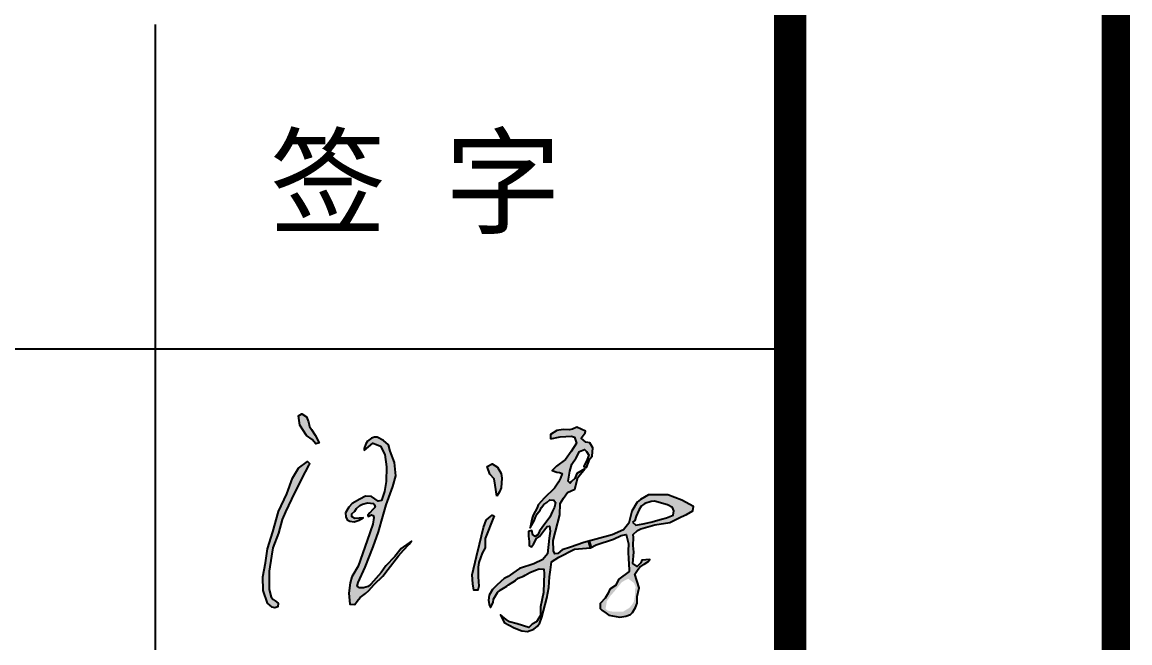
# Model space of a CAD drawing. Extents: x 4150464 to 4450492, y 483482 to 853422.
# Drawn here: x 4444708 to 4450492, y 606535 to 609777 of the extents above; entities that cross this region are included whole.
import ezdxf

# ---------------------------------------------------------------- set-up
doc = ezdxf.new("R2010")
doc.units = 0
doc.header["$LTSCALE"] = 1000
doc.header["$MEASUREMENT"] = 0
for name, color, linetype in [('PUB_TEXT', 7, 'Continuous'), ('PUB_TITLE', 4, 'Continuous'), ('图框', 7, 'Continuous')]:
    doc.layers.add(name, color=color, linetype=linetype)
doc.styles.add('STYLE-黑体', font='simhei.ttf')

msp = doc.modelspace()

# ---------------------------------------------------------------- hatches: boundary and pattern name
at = {"layer": 'PUB_TEXT'}
h = msp.add_hatch(color=4, dxfattribs=at)
h.paths.add_polyline_path([(4446165.4, 607390.8), (4446208.4, 607471.5), (4446197.9, 607482), (4446150.9, 607448.2), (4446118.4, 607395.4), (4446090.5, 607313.9), (4446046.4, 607221.6), (4446016.2, 607114.6), (4445988.5, 607025.4), (4445977.5, 606952.8), (4445965.1, 606879.3), (4445965.7, 606807.9), (4445988.2, 606742.3), (4446012.4, 606721.4), (4446027.5, 606717.1), (4446042, 606723), (4446044.2, 606742.9), (4446028.6, 606754.1), (4446010.5, 606764.9), (4445996.7, 606813.9), (4445997.5, 606909.9), (4446008.9, 606988.6), (4446017, 607031.5), (4446046.8, 607107.2), (4446065.9, 607178.6), (4446083.3, 607219), (4446114.7, 607284.8)])
h.paths.add_polyline_path([(4446218.9, 607649.4), (4446207.7, 607665.8), (4446203.4, 607689.9), (4446192.2, 607714.9), (4446168, 607731.3), (4446149.9, 607720.1), (4446157.7, 607672.7), (4446193, 607618.4), (4446221.5, 607597.7), (4446240.5, 607573.6), (4446258.6, 607579.6), (4446237.9, 607619.3)])
h = msp.add_hatch(color=4, dxfattribs=at)
h.paths.add_polyline_path([(4447510.5, 606982.2), (4447592.4, 607024.1), (4447674.6, 607030.5), (4447665, 607066.7), (4447639.8, 607060), (4447571.6, 607034.5), (4447528, 607020.2), (4447504.3, 607002.2), (4447489.1, 607000.4), (4447482.5, 607015.5), (4447479.6, 607069.5), (4447491.9, 607116.9), (4447514.7, 607204), (4447517.2, 607262.6), (4447535.2, 607290.3), (4447555.2, 607321.1), (4447592.9, 607338.2), (4447608.6, 607398.8), (4447645.3, 607443.7), (4447604.5, 607418.9), (4447594.1, 607392.7), (4447576.2, 607377.3), (4447569.6, 607368.8), (4447557.9, 607380.1), (4447566.8, 607432.4), (4447578, 607468.9), (4447600.5, 607502.1), (4447617.3, 607533.9), (4447644.5, 607544.2), (4447654.3, 607534.3), (4447666.9, 607516.1), (4447653.8, 607484.3), (4447644.5, 607464.7), (4447641.2, 607456.3), (4447653.8, 607450.2), (4447671.6, 607496.5), (4447684.7, 607510), (4447688, 607553), (4447671.3, 607580.1), (4447651.8, 607582.4), (4447625.8, 607603.7), (4447647.1, 607631.5), (4447648.9, 607640.9), (4447603.3, 607661.6), (4447580.8, 607651.6), (4447564.8, 607648), (4447532.3, 607649.2), (4447499.8, 607643.3), (4447467.2, 607623.8), (4447465.9, 607600.3), (4447516.2, 607611.2), (4447576.1, 607615.3), (4447592.4, 607609.8), (4447601.9, 607578.6), (4447574.7, 607533.8), (4447544.8, 607493), (4447497.2, 607457.7), (4447475.5, 607434.6), (4447499.2, 607426.2), (4447512.9, 607424.4), (4447528, 607419.2), (4447518, 607395.1), (4447507.7, 607373.9), (4447487.4, 607343.7), (4447433.3, 607290.3), (4447402, 607256.6), (4447396.4, 607239.4), (4447376, 607201.6), (4447371.3, 607186.3), (4447366.9, 607171.3), (4447360.2, 607136.4), (4447381.6, 607172), (4447388.7, 607192.1), (4447397.5, 607209.7), (4447411.8, 607228.5), (4447420.2, 607241.5), (4447431.9, 607257.4), (4447446.6, 607268.3), (4447463.8, 607281.3), (4447483.9, 607280.4), (4447491.9, 607268.7), (4447487.2, 607244), (4447477.2, 607222.2), (4447462.5, 607190.8), (4447423.1, 607137.6), (4447409.7, 607118.8), (4447399.6, 607100), (4447386.2, 607091.2), (4447374.1, 607098.3), (4447368.6, 607122.2), (4447351.1, 607116.5), (4447351.1, 607091.6), (4447354.8, 607064.6), (4447354.8, 607042.9), (4447366.4, 607037.1), (4447378.1, 607049.8), (4447392.9, 607079.4), (4447409.4, 607090.5), (4447435.8, 607125.5), (4447448.6, 607142.4), (4447461.3, 607145.1), (4447465.5, 607118.1), (4447459.7, 607082.1), (4447451.1, 607000.6), (4447427.3, 606969.9), (4447379.6, 606947.2), (4447304.4, 606922.8), (4447270.3, 606899.4), (4447244.9, 606881.4), (4447224.8, 606871.4), (4447187.9, 606838.8), (4447163.1, 606813.4), (4447145.7, 606784), (4447142.3, 606757.3), (4447146.3, 606735.2), (4447152.4, 606719.2), (4447167.7, 606745.9), (4447168.4, 606763.3), (4447179.1, 606781.3), (4447189.8, 606798), (4447203.2, 606810.7), (4447239.3, 606831.4), (4447248, 606837.5), (4447283.5, 606861.5), (4447298.2, 606872.2), (4447325.6, 606883.6), (4447334.3, 606888.9), (4447358.4, 606903), (4447388.5, 606915), (4447407.2, 606922.3), (4447431.3, 606919), (4447432.6, 606896.3), (4447431.3, 606852.2), (4447429.9, 606798.7), (4447413.9, 606722.7), (4447413.9, 606677.1), (4447393, 606644.8), (4447371.1, 606632.5), (4447354, 606614.4), (4447293.1, 606634.4), (4447252.2, 606644.8), (4447234.2, 606657.2), (4447204.7, 606680.9), (4447223.7, 606642), (4447276.6, 606613.8), (4447316.1, 606597.9), (4447346.2, 606594.1), (4447378.6, 606606.3), (4447399.3, 606621.3), (4447410.1, 606639.6), (4447420.9, 606668.3), (4447447.7, 606768.8), (4447457.7, 606823.6), (4447460.4, 606879), (4447465.7, 606917), (4447467.7, 606930.4), (4447471.7, 606958.4)])
h.paths.add_polyline_path([(4447795.3, 607076.4), (4447835.9, 607095.6), (4447861.5, 607101), (4447873.1, 607052.4), (4447871.6, 607015.7), (4447873.8, 606966.9), (4447875.3, 606954.2), (4447876.8, 606908.4), (4447823.3, 606868.3), (4447806.1, 606835.3), (4447776.1, 606815.1), (4447767.1, 606794.1), (4447752.1, 606767.8), (4447725.1, 606740.9), (4447725.1, 606713.9), (4447734.1, 606705.6), (4447756.6, 606689.9), (4447770.8, 606679.4), (4447827.8, 606669.6), (4447860.1, 606674.1), (4447884.9, 606683.1), (4447893.9, 606694.4), (4447909.6, 606719.1), (4447919.4, 606741.6), (4447919.4, 606777.6), (4447929.1, 606822.6), (4447907.4, 606894.5), (4447923.9, 606920), (4447932.1, 606930.5), (4447955.4, 606946.3), (4447974.9, 606957.5), (4447985.4, 606970.3), (4447943.9, 606967.4), (4447938.3, 606952.2), (4447919.4, 606933), (4447896.8, 606948.9), (4447902, 607008.5), (4447898.8, 607043.2), (4447900.4, 607084.8), (4447898.3, 607101.7), (4447921, 607121.2), (4447938.4, 607130.1), (4448010.5, 607151.9), (4448089.2, 607164.2), (4448148, 607193.6), (4448176.5, 607205.9), (4448209.7, 607223.9), (4448212.5, 607246.7), (4448152.8, 607280.8), (4448078.8, 607308.2), (4448008.7, 607307.3), (4447978.3, 607307.3), (4447935.6, 607284.5), (4447918.6, 607270.3), (4447891.1, 607223), (4447875, 607160.4), (4447847.5, 607124.5), (4447788.7, 607099.8), (4447670.8, 607068.3), (4447680.1, 607033.5), (4447704.5, 607046.5)])
h.paths.add_polyline_path([(4447894.9, 607165), (4447906.6, 607173.2), (4447913.9, 607196.4), (4447927.9, 607227.6), (4447939.8, 607248.1), (4447959.7, 607262.7), (4447991.6, 607274), (4448009.5, 607275.3), (4448077.6, 607255.3), (4448103.9, 607241.6), (4448111.2, 607225.3), (4448106.5, 607202.3), (4448071.9, 607188.6), (4448046.6, 607180.2), (4447991, 607164.5), (4447949.5, 607157.1), (4447912.7, 607150.3)], flags=16)
h.paths.add_polyline_path([(4447856.3, 606862), (4447872.3, 606870.2), (4447902.4, 606847.8), (4447911.3, 606826.5), (4447907.7, 606810), (4447907.7, 606785.2), (4447901.8, 606750.4), (4447890.6, 606731.5), (4447876.4, 606716.7), (4447846.3, 606698.4), (4447794.9, 606697.8), (4447777.7, 606700.2), (4447763, 606704.3), (4447754.1, 606712.6), (4447760.6, 606752.7), (4447780.1, 606781.1), (4447804.9, 606809.4), (4447838.6, 606851.9)], flags=16)
h.paths.add_polyline_path([(4447670.8, 607068.3), (4447665, 607066.7), (4447674.6, 607030.5), (4447680.1, 607033.5)], flags=17)
msp.add_hatch(color=4, dxfattribs=at).paths.add_polyline_path([(4446544, 607189.3), (4446539.3, 607154.7), (4446509.9, 607069.8), (4446461.8, 606936.2), (4446429.1, 606880.6), (4446420.7, 606847.9), (4446413.1, 606794.6), (4446419.2, 606736.8), (4446445.1, 606734.5), (4446457.3, 606753.5), (4446473.2, 606771.8), (4446499.9, 606792.3), (4446518.2, 606809.1), (4446546.4, 606839.5), (4446591.3, 606882.9), (4446619.5, 606920.2), (4446672.1, 606988.7), (4446698.7, 607018.4), (4446728.4, 607049.6), (4446739.9, 607065.6), (4446686.7, 607027.7), (4446654.1, 606986.5), (4446607.1, 606937), (4446582.3, 606901.6), (4446528.7, 606841.2), (4446514.4, 606828.8), (4446490.2, 606823.1), (4446469.2, 606822.2), (4446456.4, 606831.2), (4446463, 606849.8), (4446498.4, 606930.8), (4446539.7, 607036.2), (4446567.9, 607115.5), (4446590.8, 607194.7), (4446607.6, 607256), (4446642.6, 607351.7), (4446658.6, 607406.7), (4446651.4, 607477.3), (4446629.5, 607537), (4446619.9, 607569), (4446593.7, 607592.5), (4446562.2, 607609), (4446547.8, 607610.1), (4446531.3, 607604.2), (4446511, 607588.7), (4446502.4, 607573.8), (4446492.8, 607549.8), (4446494.2, 607539.8), (4446539.3, 607577.5), (4446558.6, 607571.7), (4446578.8, 607562.1), (4446602, 607518.5), (4446609.6, 607453.7), (4446609, 607377.2), (4446600.4, 607324.9), (4446583.3, 607277.7), (4446566.7, 607274.7), (4446532.1, 607299.1), (4446500.8, 607301.2), (4446470.4, 607285.4), (4446431.4, 607262.7), (4446413.7, 607243.5), (4446396.7, 607214.5), (4446397.5, 607192.7), (4446404.6, 607178), (4446417.8, 607170.1), (4446440.8, 607167.1), (4446467.2, 607175.4), (4446488.3, 607187.4), (4446444.2, 607184.4), (4446428.7, 607192.7), (4446429.1, 607209.6), (4446444.6, 607222.8), (4446452.9, 607237.1), (4446479.8, 607258.1), (4446511.6, 607266.8), (4446545.6, 607261.8), (4446550.4, 607243.5), (4446538.8, 607231.8), (4446522.9, 607214.5), (4446512, 607202.5), (4446513.5, 607195.3), (4446537.4, 607207.3)])
h = msp.add_hatch(color=4, dxfattribs=at)
h.paths.add_polyline_path([(4447162.6, 607202.1), (4447144, 607188.3), (4447131.2, 607175), (4447116.3, 607136.7), (4447095.5, 607050.2), (4447080.6, 606985.6), (4447056.6, 606891.1), (4447060.2, 606842.6), (4447066.8, 606810.9), (4447087.2, 606809.7), (4447091.4, 606831.8), (4447088.4, 606880.3), (4447088.8, 606930.9), (4447092.2, 606955.3), (4447109.1, 607003.4), (4447124.8, 607031.3), (4447126, 607079.8), (4447173.1, 607197.9)])
h.paths.add_polyline_path([(4447172.3, 607392.4), (4447177.3, 607359.1), (4447185.8, 607302), (4447195.2, 607314.8), (4447199.5, 607324.1), (4447208, 607345.4), (4447213.1, 607395.7), (4447209.7, 607418.7), (4447189.3, 607452.8), (4447161.1, 607469.9), (4447135.5, 607455.4), (4447149.2, 607416.2)])

# ---------------------------------------------------------------- linework, layer by layer
at = {"layer": 'PUB_TEXT', "color": 4}
for p, q in [((4447674.6, 607030.5), (4447665, 607066.7)), ((4447680.1, 607033.5), (4447670.8, 607068.3))]:
    msp.add_line(p, q, dxfattribs=at)
for points in [[(4446193, 607618.4), (4446157.7, 607672.7), (4446149.9, 607720.1), (4446168, 607731.3), (4446192.2, 607714.9), (4446203.4, 607689.9), (4446207.7, 607665.8), (4446218.9, 607649.4), (4446237.9, 607619.3), (4446258.6, 607579.6), (4446240.5, 607573.6), (4446221.5, 607597.7), (4446193, 607618.4)], [(4446494.2, 607539.8), (4446539.3, 607577.5), (4446558.6, 607571.7), (4446578.8, 607562.1), (4446602, 607518.5), (4446609.6, 607453.7), (4446609, 607377.2), (4446600.4, 607324.9), (4446583.3, 607277.7), (4446566.7, 607274.7), (4446532.1, 607299.1), (4446500.8, 607301.2), (4446470.4, 607285.4), (4446431.4, 607262.7), (4446413.7, 607243.5), (4446396.7, 607214.5), (4446397.5, 607192.7), (4446404.6, 607178), (4446417.8, 607170.1), (4446440.8, 607167.1), (4446467.2, 607175.4), (4446488.3, 607187.4), (4446444.2, 607184.4), (4446428.7, 607192.7), (4446429.1, 607209.6), (4446444.6, 607222.8), (4446452.9, 607237.1), (4446471.7, 607251.8), (4446485.6, 607259.7), (4446511.6, 607266.8), (4446541.8, 607262.3), (4446547.1, 607256.3), (4446550.4, 607243.5), (4446538.8, 607231.8), (4446522.9, 607214.5), (4446512, 607202.5), (4446513.5, 607195.3), (4446531.6, 607204.4), (4446539.9, 607200.6), (4446544, 607189.3), (4446539.3, 607154.7), (4446509.9, 607069.8), (4446461.8, 606936.2), (4446429.1, 606880.6), (4446420.7, 606847.9), (4446413.1, 606794.6), (4446419.2, 606736.8), (4446445.1, 606734.5), (4446457.3, 606753.5), (4446473.2, 606771.8), (4446499.9, 606792.3), (4446518.2, 606809.1), (4446546.4, 606839.5), (4446591.3, 606882.9), (4446619.5, 606920.2), (4446672.1, 606988.7), (4446698.7, 607018.4), (4446728.4, 607049.6), (4446739.9, 607065.6), (4446686.7, 607027.7), (4446654.1, 606986.5), (4446607.1, 606937), (4446582.3, 606901.6), (4446528.7, 606841.2), (4446514.4, 606828.8), (4446490.2, 606823.1), (4446469.2, 606822.2), (4446456.4, 606831.2), (4446463, 606849.8), (4446498.4, 606930.8), (4446539.7, 607036.2), (4446567.9, 607115.5), (4446590.8, 607194.7), (4446607.6, 607256), (4446642.6, 607351.7), (4446658.6, 607406.7), (4446651.4, 607477.3), (4446629.5, 607537), (4446619.9, 607569), (4446593.7, 607592.5), (4446562.2, 607609), (4446547.8, 607610.1), (4446531.3, 607604.2), (4446511, 607588.7), (4446502.4, 607573.8), (4446492.8, 607549.8), (4446492.8, 607549.8), (4446494.2, 607539.8)], [(4446204.6, 607464.3), (4446165.4, 607390.8), (4446114.7, 607284.8), (4446083.3, 607219), (4446065.9, 607178.6), (4446046.8, 607107.2), (4446017, 607031.5), (4446008.9, 606988.6), (4445997.5, 606909.9), (4445996.7, 606813.9), (4446008.1, 606773.5), (4446017.8, 606760.6), (4446028.6, 606754.1), (4446044.2, 606742.9), (4446044.2, 606742.9), (4446042, 606723), (4446027.5, 606717.1), (4446012.4, 606721.4), (4445988.2, 606742.3), (4445965.7, 606807.9), (4445965.1, 606879.3), (4445977.5, 606952.8), (4445988.5, 607025.4), (4446016.2, 607114.6), (4446046.4, 607221.6), (4446090.5, 607313.9), (4446118.4, 607395.4), (4446150.9, 607448.2), (4446197.9, 607482), (4446209.8, 607470.1), (4446204.6, 607464.3)], [(4447185.8, 607302), (4447177.3, 607359.1), (4447172.3, 607392.4), (4447149.2, 607416.2), (4447135.5, 607455.4), (4447161.1, 607469.9), (4447189.3, 607452.8), (4447209.7, 607418.7), (4447213.1, 607395.7), (4447208, 607345.4), (4447199.5, 607324.1), (4447195.2, 607314.8), (4447185.8, 607302)], [(4447894.9, 607165), (4447912.7, 607150.3), (4447949.5, 607157.1), (4447991, 607164.5), (4448046.6, 607180.2), (4448071.9, 607188.6), (4448106.5, 607202.3), (4448111.2, 607225.3), (4448103.9, 607241.6), (4448077.6, 607255.3), (4448009.5, 607275.3), (4447991.6, 607274), (4447959.7, 607262.7), (4447939.8, 607248.1), (4447927.9, 607227.6), (4447913.9, 607196.4), (4447906.6, 607173.2), (4447894.9, 607165)], [(4447173.1, 607197.9), (4447126, 607079.8), (4447124.8, 607031.3), (4447109.1, 607003.4), (4447092.2, 606955.3), (4447088.8, 606930.9), (4447088.4, 606880.3), (4447091.4, 606831.8), (4447087.2, 606809.7), (4447087.2, 606809.7), (4447066.8, 606810.9), (4447060.2, 606842.6), (4447056.6, 606891.1), (4447080.6, 606985.6), (4447095.5, 607050.2), (4447116.3, 607136.7), (4447131.2, 607175), (4447144, 607188.3), (4447162.6, 607202.1), (4447173.1, 607197.9)]]:
    msp.add_lwpolyline(points, dxfattribs=at)
msp.add_lwpolyline([(4447465.9, 607600.3), (4447516.2, 607611.2), (4447576.1, 607615.3), (4447592.4, 607609.8), (4447601.9, 607578.6), (4447574.7, 607533.8), (4447544.8, 607493), (4447497.2, 607457.7), (4447497.2, 607457.7), (4447475.5, 607434.6), (4447499.2, 607426.2), (4447512.9, 607424.4), (4447528, 607419.2), (4447518, 607395.1), (4447507.7, 607373.9), (4447487.4, 607343.7), (4447433.3, 607290.3), (4447402, 607256.6), (4447396.4, 607239.4), (4447376, 607201.6), (4447371.3, 607186.3), (4447366.9, 607171.3), (4447360.2, 607136.4), (4447381.6, 607172), (4447388.7, 607192.1), (4447397.5, 607209.7), (4447411.8, 607228.5), (4447420.2, 607241.5), (4447431.9, 607257.4), (4447446.6, 607268.3), (4447463.8, 607281.3), (4447483.9, 607280.4), (4447491.9, 607268.7), (4447487.2, 607244), (4447477.2, 607222.2), (4447462.5, 607190.8), (4447423.1, 607137.6), (4447409.7, 607118.8), (4447399.6, 607100), (4447386.2, 607091.2), (4447374.1, 607098.3), (4447368.6, 607122.2), (4447351.1, 607116.5), (4447351.1, 607091.6), (4447354.8, 607064.6), (4447354.8, 607042.9), (4447366.4, 607037.1), (4447378.1, 607049.8), (4447392.9, 607079.4), (4447409.4, 607090.5), (4447435.8, 607125.5), (4447448.6, 607142.4), (4447461.3, 607145.1), (4447465.5, 607118.1), (4447459.7, 607082.1), (4447451.1, 607000.6), (4447427.3, 606969.9), (4447379.6, 606947.2), (4447304.4, 606922.8), (4447270.3, 606899.4), (4447244.9, 606881.4), (4447224.8, 606871.4), (4447187.9, 606838.8), (4447163.1, 606813.4), (4447145.7, 606784), (4447142.3, 606757.3), (4447146.3, 606735.2), (4447152.4, 606719.2), (4447152.4, 606719.2), (4447167.7, 606745.9), (4447168.4, 606763.3), (4447179.1, 606781.3), (4447189.8, 606798), (4447203.2, 606810.7), (4447239.3, 606831.4), (4447248, 606837.5), (4447283.5, 606861.5), (4447298.2, 606872.2), (4447325.6, 606883.6), (4447334.3, 606888.9), (4447358.4, 606903), (4447388.5, 606915), (4447407.2, 606922.3), (4447431.3, 606919), (4447432.6, 606896.3), (4447431.3, 606852.2), (4447429.9, 606798.7), (4447413.9, 606722.7), (4447413.9, 606677.1), (4447393, 606644.8), (4447371.1, 606632.5), (4447354, 606614.4), (4447293.1, 606634.4), (4447252.2, 606644.8), (4447234.2, 606657.2), (4447204.7, 606680.9), (4447204.7, 606680.9), (4447223.7, 606642), (4447276.6, 606613.8), (4447316.1, 606597.9), (4447346.2, 606594.1), (4447378.6, 606606.3), (4447399.3, 606621.3), (4447410.1, 606639.6), (4447420.9, 606668.3), (4447447.7, 606768.8), (4447457.7, 606823.6), (4447460.4, 606879), (4447465.7, 606917), (4447467.7, 606930.4), (4447471.7, 606958.4), (4447510.5, 606982.2), (4447592.4, 607024.1), (4447674.6, 607030.5), (4447704.5, 607046.5), (4447795.3, 607076.4), (4447835.9, 607095.6), (4447861.5, 607101), (4447873.1, 607052.4), (4447871.6, 607015.7), (4447873.8, 606966.9), (4447875.3, 606954.2), (4447876.8, 606908.4), (4447823.3, 606868.3), (4447806.1, 606835.3), (4447776.1, 606815.1), (4447767.1, 606794.1), (4447752.1, 606767.8), (4447725.1, 606740.9), (4447725.1, 606713.9), (4447734.1, 606705.6), (4447756.6, 606689.9), (4447770.8, 606679.4), (4447827.8, 606669.6), (4447860.1, 606674.1), (4447884.9, 606683.1), (4447893.9, 606694.4), (4447909.6, 606719.1), (4447919.4, 606741.6), (4447919.4, 606777.6), (4447929.1, 606822.6), (4447907.4, 606894.5), (4447923.9, 606920), (4447932.1, 606930.5), (4447955.4, 606946.3), (4447974.9, 606957.5), (4447985.4, 606970.3), (4447943.9, 606967.4), (4447938.3, 606952.2), (4447919.4, 606933), (4447896.8, 606948.9), (4447902, 607008.5), (4447898.8, 607043.2), (4447900.4, 607084.8), (4447898.3, 607101.7), (4447921, 607121.2), (4447938.4, 607130.1), (4448010.5, 607151.9), (4448089.2, 607164.2), (4448148, 607193.6), (4448176.5, 607205.9), (4448209.7, 607223.9), (4448212.5, 607246.7), (4448152.8, 607280.8), (4448152.8, 607280.8), (4448078.8, 607308.2), (4448008.7, 607307.3), (4447978.3, 607307.3), (4447935.6, 607284.5), (4447918.6, 607270.3), (4447891.1, 607223), (4447875, 607160.4), (4447875, 607160.4), (4447847.5, 607124.5), (4447788.7, 607099.8), (4447639.8, 607060), (4447571.6, 607034.5), (4447528, 607020.2), (4447504.3, 607002.2), (4447489.1, 607000.4), (4447482.5, 607015.5), (4447479.6, 607069.5), (4447491.9, 607116.9), (4447514.7, 607204), (4447517.2, 607262.6), (4447535.2, 607290.3), (4447555.2, 607321.1), (4447592.9, 607338.2), (4447608.6, 607398.8), (4447645.3, 607443.7), (4447604.5, 607418.9), (4447594.1, 607392.7), (4447576.2, 607377.3), (4447569.6, 607368.8), (4447557.9, 607380.1), (4447566.8, 607432.4), (4447578, 607468.9), (4447600.5, 607502.1), (4447617.3, 607533.9), (4447644.5, 607544.2), (4447654.3, 607534.3), (4447666.9, 607516.1), (4447653.8, 607484.3), (4447644.5, 607464.7), (4447641.2, 607456.3), (4447653.8, 607450.2), (4447671.6, 607496.5), (4447684.7, 607510), (4447688, 607553), (4447671.3, 607580.1), (4447651.8, 607582.4), (4447625.8, 607603.7), (4447647.1, 607631.5), (4447648.9, 607640.9), (4447603.3, 607661.6), (4447580.8, 607651.6), (4447564.8, 607648), (4447532.3, 607649.2), (4447499.8, 607643.3), (4447467.2, 607623.8), (4447465.9, 607600.3)], close=True, dxfattribs=at)
at = {"layer": 'PUB_TITLE'}
msp.add_lwpolyline([(4248287.7, 483481.9), (4450417.7, 483481.9), (4450417.7, 626451.9), (4248287.7, 626451.9)], close=True, dxfattribs=at)
msp.add_lwpolyline([(4248287.7, 483481.9), (4450417.7, 483481.9), (4450417.7, 626451.9), (4248287.7, 626451.9)], close=True, dxfattribs=at)
at = {"layer": 'PUB_TITLE', "const_width": 170}
msp.add_lwpolyline([(4252537.7, 485181.9), (4448717.7, 485181.9), (4448717.7, 624751.9), (4252537.7, 624751.9)], close=True, dxfattribs=at)
msp.add_lwpolyline([(4252537.7, 485181.9), (4448717.7, 485181.9), (4448717.7, 624751.9), (4252537.7, 624751.9)], close=True, dxfattribs=at)
at = {"layer": '图框', "color": 4}
for q in [(4450417.7, 540351.9), (4450417.7, 566451.9), (4450417.7, 540351.9), (4450417.7, 566451.9)]:
    msp.add_line((4450417.7, 626451.9), q, dxfattribs=at)
at = {"layer": '图框', "color": 0}
msp.add_line((4439027.7, 608070.8), (4448680.6, 608070.8), dxfattribs=at)
msp.add_line((4439027.7, 608070.8), (4448680.6, 608070.8), dxfattribs=at)
at = {"layer": '图框', "color": 4, "const_width": 147.9}
for points in [[(4450417.7, 626451.9), (4450417.7, 540351.9)], [(4450417.7, 626451.9), (4450417.7, 566451.9)], [(4450417.7, 626451.9), (4450417.7, 540351.9)], [(4450417.7, 626451.9), (4450417.7, 566451.9)]]:
    msp.add_lwpolyline(points, dxfattribs=at)
at = {"layer": '图框', "color": 4, "const_width": 167.6}
msp.add_lwpolyline([(4439027.7, 624751.9), (4448717.7, 624751.9), (4448717.7, 485181.9), (4439027.7, 485181.9)], close=True, dxfattribs=at)
msp.add_lwpolyline([(4439027.7, 624751.9), (4448717.7, 624751.9), (4448717.7, 485181.9), (4439027.7, 485181.9)], close=True, dxfattribs=at)
at = {"layer": '图框', "color": 0}
msp.add_lwpolyline([(4445403.6, 598250.2), (4445403.6, 609764)], dxfattribs=at)
at = {"layer": '图框', "color": 4}
msp.add_lwpolyline([(4445403.6, 598250.2), (4445403.6, 608070.8)], dxfattribs=at)

# ---------------------------------------------------------------- texts
at = {"layer": '图框', "color": 0, "style": 'STYLE-黑体'}
msp.add_text('签 字', height=447, dxfattribs=at).set_placement((4446000.2, 608718.2))

doc.saveas('drawing.dxf')
